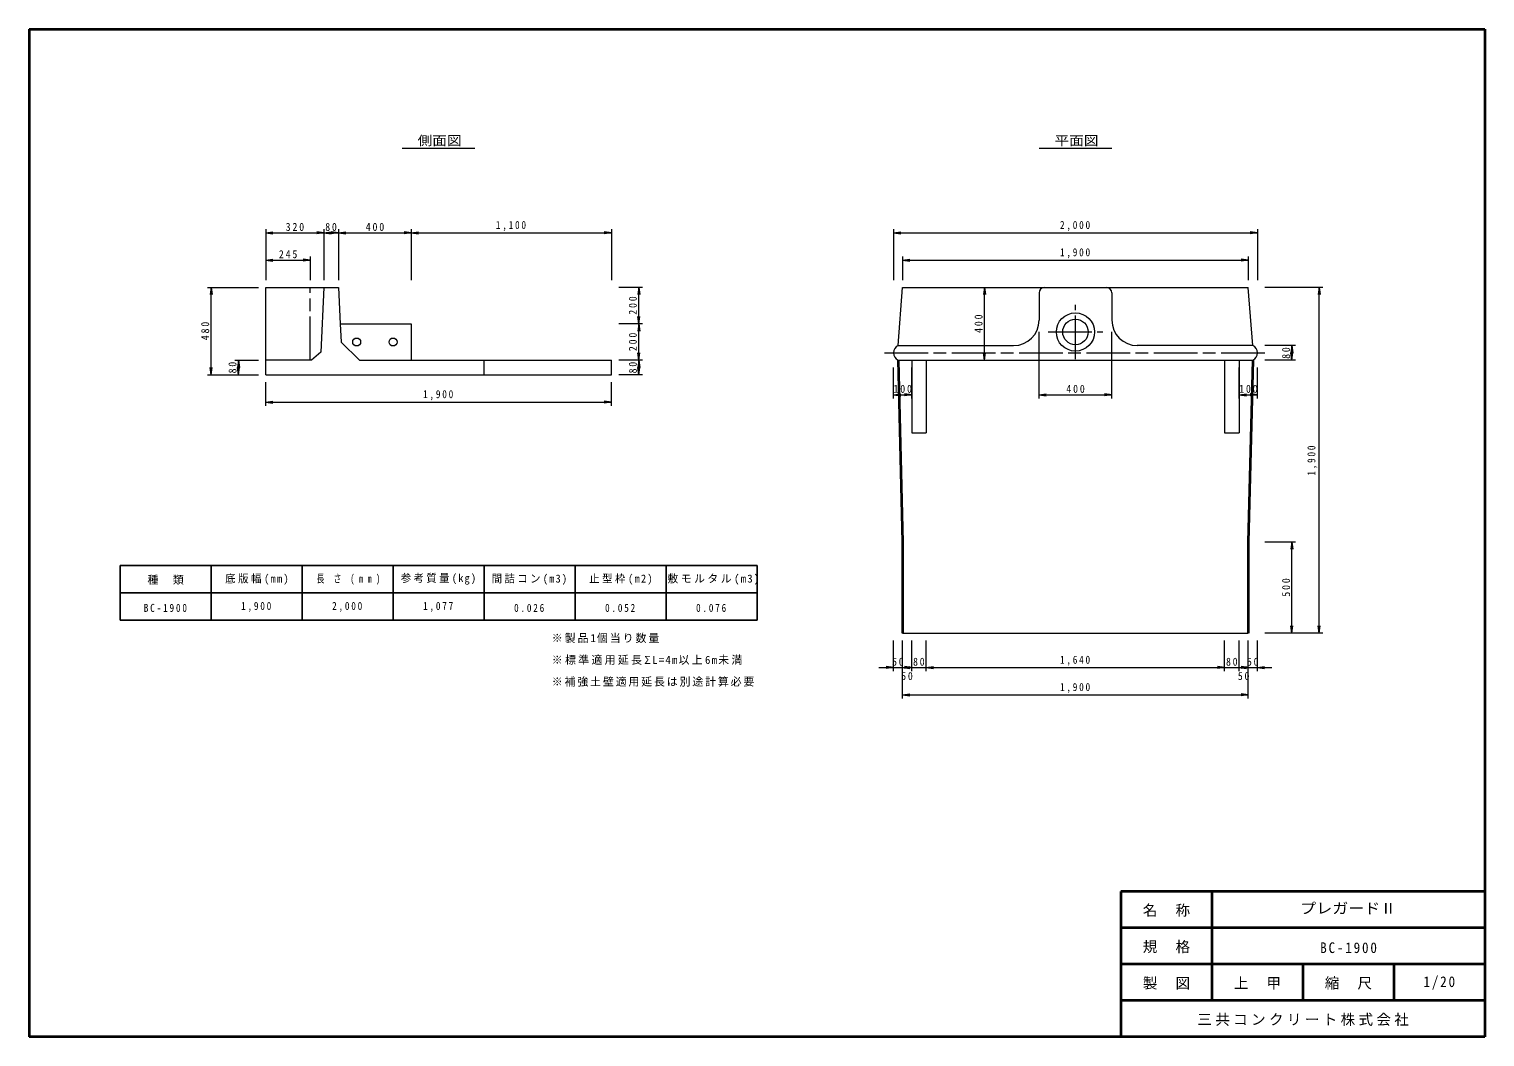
# Model space of a CAD drawing. Units: millimetres, scale not verified. Extents: x 200 to 8200, y 200 to 5740.
import ezdxf
from ezdxf.enums import TextEntityAlignment as Align

# ---------------------------------------------------------------- set-up
doc = ezdxf.new("R2010")
doc.units = ezdxf.units.MM
doc.header["$LTSCALE"] = 20
doc.linetypes.add('CHAIN', pattern=[18.5, 12, -1.5, 3.5, -1.5])
for name, color, linetype, lineweight in [('0-0ﾚｲﾔ', 2, 'Continuous', 18), ('0-1ﾚｲﾔ', 4, 'Continuous', 9), ('0-2ﾚｲﾔ', 7, 'CHAIN', 18), ('0-3ﾚｲﾔ', 3, 'Continuous', 25), ('_0-e_', 2, 'Continuous', 35)]:
    doc.layers.add(name, color=color, linetype=linetype, lineweight=lineweight)
doc.layers.add('0-4ﾚｲﾔ', color=7, linetype='Continuous')
doc.layers.add('_0-f_', color=3, linetype='Continuous')
doc.styles.add('ＭＳ ゴシック', font='')
doc.styles.get('ＭＳ ゴシック').set_extended_font_data('MS Gothic')

msp = doc.modelspace()

# ---------------------------------------------------------------- linework, layer by layer
at = {"layer": '0-0ﾚｲﾔ'}
for p, q in [((1500, 4319.96), (1900, 4319.96)), ((1500, 3839.96), (1500, 4319.96)), ((1820, 4319.96), (1802.25, 3964.97)), ((1900, 4319.96), (1910, 4119.96)), ((4975.04, 4000), (5000.04, 4319.96)), ((5000.04, 4319.96), (6899.87, 4319.96)), ((5749.98, 4289.96), (5749.98, 4139.97)), ((6149.94, 4289.96), (6149.94, 4139.97)), ((6924.88, 4000), (6899.87, 4319.96)), ((1910, 4119.96), (1915, 4019.96)), ((1910, 4119.96), (2300, 4119.96)), ((2300, 4119.96), (2300, 3919.96)), ((1915, 4019.96), (2015, 3919.96)), ((4975.04, 4000), (5609.99, 4000)), ((6924.88, 4000), (6289.93, 4000)), ((1802.25, 3964.97), (1752.5, 3919.96)), ((1752.5, 3919.96), (1500, 3919.96)), ((2015, 3919.96), (3400, 3919.96)), ((2700, 3839.96), (2700, 3919.96)), ((3400, 3839.96), (3400, 3919.96)), ((4975.04, 3919.99), (6924.88, 3919.99)), ((5050.04, 3919.99), (5050.04, 3520.03)), ((5130.04, 3919.99), (5130.04, 3520.03)), ((6769.88, 3919.99), (6769.88, 3520.03)), ((6849.88, 3919.99), (6849.88, 3520.03)), ((1500, 3839.96), (3400, 3839.96)), ((5050.04, 3520.03), (5130.04, 3520.03)), ((6769.88, 3520.03), (6849.88, 3520.03)), ((5000.04, 2419.96), (6900.04, 2419.96))]:
    msp.add_line(p, q, dxfattribs=at)
at = {"layer": '0-0ﾚｲﾔ', "lineweight": 35}
for p, q in [((4975.04, 3919.99), (4999.96, 2919.96)), ((6924.88, 3919.99), (6899.96, 2919.96)), ((4999.96, 2919.96), (5000.04, 2419.96)), ((6899.96, 2919.96), (6900.04, 2419.96))]:
    msp.add_line(p, q, dxfattribs=at)
at = {"layer": '0-0ﾚｲﾔ', "color": 7}
msp.add_line((5270.02, 3919.99), (5572.31, 3919.99), dxfattribs=at)
at = {"layer": '0-0ﾚｲﾔ'}
for centre, radius in [((5949.96, 4074.98), 104.99), ((5949.96, 4074.98), 69.99), ((2000, 4019.96), 21.93), ((2200, 4019.96), 21.93)]:
    msp.add_circle(centre, radius, dxfattribs=at)
for centre, radius, start, end in [((5779.98, 4289.96), 30, 90, 180), ((6119.94, 4289.96), 30, 0, 90), ((5609.99, 4139.97), 139.99, 270, 0), ((6289.93, 4139.97), 139.99, 180, 270), ((4994.55, 3960), 44.5, 115.99907, 244.00093), ((6905.37, 3960), 44.5, 295.99907, 64.00093)]:
    msp.add_arc(centre, radius, start, end, dxfattribs=at)
at = {"layer": '0-1ﾚｲﾔ', "color": 7, "lineweight": 18}
for p, q in [((2250, 5086.36), (2650, 5086.36)), ((5750, 5086.36), (6150, 5086.36))]:
    msp.add_line(p, q, dxfattribs=at)
at = {"layer": '0-1ﾚｲﾔ'}
for p, q in [((1500, 4639.96), (1500, 4359.96)), ((1500, 4619.96), (1539.61, 4625.53)), ((1500, 4619.96), (1820, 4619.96)), ((1500, 4619.96), (1539.61, 4614.39)), ((1820, 4619.96), (1780.39, 4625.53)), ((1820, 4619.96), (1780.39, 4614.39)), ((1820, 4639.96), (1820, 4359.96)), ((1820, 4619.96), (1859.61, 4625.53)), ((1820, 4619.96), (1900, 4619.96)), ((1820, 4619.96), (1859.61, 4614.39)), ((1900, 4619.96), (1860.39, 4625.53)), ((1900, 4619.96), (1860.39, 4614.39)), ((1900, 4639.96), (1900, 4359.96)), ((1900, 4619.96), (1939.61, 4625.53)), ((1900, 4619.96), (2300, 4619.96)), ((1900, 4619.96), (1939.61, 4614.39)), ((2300, 4619.96), (2260.39, 4625.53)), ((2300, 4619.96), (2260.39, 4614.39)), ((2300, 4639.96), (2300, 4359.96)), ((2300, 4619.96), (2339.61, 4625.53)), ((2300, 4619.96), (3400, 4619.96)), ((2300, 4619.96), (2339.61, 4614.39)), ((3400, 4619.96), (3360.39, 4625.53)), ((3400, 4619.96), (3360.39, 4614.39)), ((3400, 4639.96), (3400, 4359.96)), ((4950.05, 4639.96), (4950.05, 4359.96)), ((4950.05, 4619.96), (4989.66, 4625.53)), ((4950.05, 4619.96), (6949.87, 4619.96)), ((4950.05, 4619.96), (4989.66, 4614.39)), ((6949.87, 4619.96), (6910.26, 4625.53)), ((6949.87, 4619.96), (6910.26, 4614.39)), ((6949.87, 4639.96), (6949.87, 4359.96)), ((1500, 4489.96), (1500, 4359.96)), ((1745, 4489.96), (1745, 4359.96)), ((5000.04, 4489.96), (5000.04, 4359.96)), ((6899.87, 4489.96), (6899.87, 4359.96)), ((1500, 4469.96), (1539.61, 4475.53)), ((1500, 4469.96), (1745, 4469.96)), ((1500, 4469.96), (1539.61, 4464.39)), ((1745, 4469.96), (1705.39, 4475.53)), ((1745, 4469.96), (1705.39, 4464.39)), ((5000.04, 4469.96), (5039.65, 4475.53)), ((5000.04, 4469.96), (6899.87, 4469.96)), ((5000.04, 4469.96), (5039.65, 4464.39)), ((6899.87, 4469.96), (6860.26, 4475.53)), ((6899.87, 4469.96), (6860.26, 4464.39)), ((1180, 4319.96), (1460, 4319.96)), ((1200, 4319.96), (1194.43, 4280.35)), ((1200, 3839.96), (1200, 4319.96)), ((1200, 4319.96), (1205.57, 4280.35)), ((3570, 4319.96), (3440, 4319.96)), ((3550, 4319.96), (3544.43, 4280.35)), ((3550, 4119.96), (3550, 4319.96)), ((3550, 4319.96), (3555.57, 4280.35)), ((5450, 4319.96), (5444.43, 4280.35)), ((5450, 3919.99), (5450, 4319.96)), ((5450, 4319.96), (5455.57, 4280.35)), ((7309.87, 4319.96), (6989.87, 4319.96)), ((7289.87, 4319.96), (7284.3, 4280.35)), ((7289.87, 2419.96), (7289.87, 4319.96)), ((7289.87, 4319.96), (7295.44, 4280.35)), ((3570, 4119.96), (3440, 4119.96)), ((3550, 4119.96), (3544.43, 4159.57)), ((3550, 4119.96), (3544.43, 4080.35)), ((3550, 4119.96), (3555.57, 4159.57)), ((3550, 3919.96), (3550, 4119.96)), ((3550, 4119.96), (3555.57, 4080.35)), ((5749.98, 3709.99), (5749.98, 4074.98)), ((6149.94, 3709.99), (6149.94, 4074.98)), ((7159.87, 4000), (6989.87, 4000)), ((7139.87, 4000), (7134.3, 3960.39)), ((7139.87, 3920), (7139.87, 4000)), ((7139.87, 4000), (7145.44, 3960.39)), ((3550, 3919.96), (3544.43, 3959.57)), ((3550, 3919.96), (3555.57, 3959.57)), ((5450, 3919.99), (5444.43, 3959.61)), ((5450, 3919.99), (5455.57, 3959.61)), ((7159.87, 3920), (6989.87, 3920)), ((7139.87, 3920), (7134.3, 3959.61)), ((7139.87, 3920), (7145.44, 3959.61)), ((1200, 3839.96), (1194.43, 3879.57)), ((1200, 3839.96), (1205.57, 3879.57)), ((1330, 3919.96), (1460, 3919.96)), ((1350, 3919.96), (1344.43, 3880.35)), ((1350, 3839.96), (1344.43, 3879.57)), ((1350, 3839.96), (1350, 3919.96)), ((1350, 3919.96), (1355.57, 3880.35)), ((1350, 3839.96), (1355.57, 3879.57)), ((3570, 3919.96), (3440, 3919.96)), ((3550, 3919.96), (3544.43, 3880.35)), ((3550, 3839.96), (3544.43, 3879.57)), ((3550, 3839.96), (3550, 3919.96)), ((3550, 3919.96), (3555.57, 3880.35)), ((3550, 3839.96), (3555.57, 3879.57)), ((4950.05, 3709.99), (4950.05, 3879.99)), ((5050.04, 3709.99), (5050.04, 3879.99)), ((6849.88, 3709.99), (6849.88, 3879.99)), ((6949.87, 3709.99), (6949.87, 3879.99)), ((1180, 3839.96), (1460, 3839.96)), ((1330, 3839.96), (1460, 3839.96)), ((1500, 3669.96), (1500, 3799.96)), ((3400, 3669.96), (3400, 3799.96)), ((3570, 3839.96), (3440, 3839.96)), ((1500, 3689.96), (1539.61, 3695.52)), ((1500, 3689.96), (3400, 3689.96)), ((1500, 3689.96), (1539.61, 3684.39)), ((3400, 3689.96), (3360.39, 3695.52)), ((3400, 3689.96), (3360.39, 3684.39)), ((4950.05, 3729.99), (4989.66, 3735.56)), ((4950.05, 3729.99), (5050.04, 3729.99)), ((4950.05, 3729.99), (4989.66, 3724.43)), ((5050.04, 3729.99), (5010.43, 3735.56)), ((5050.04, 3729.99), (5010.43, 3724.43)), ((5749.98, 3729.99), (5789.59, 3735.56)), ((5749.98, 3729.99), (6149.94, 3729.99)), ((5749.98, 3729.99), (5789.59, 3724.43)), ((6149.94, 3729.99), (6110.33, 3735.56)), ((6149.94, 3729.99), (6110.33, 3724.43)), ((6849.88, 3729.99), (6889.49, 3735.56)), ((6849.88, 3729.99), (6949.87, 3729.99)), ((6849.88, 3729.99), (6889.49, 3724.43)), ((6949.87, 3729.99), (6910.26, 3735.56)), ((6949.87, 3729.99), (6910.26, 3724.43)), ((7159.87, 2919.96), (6989.87, 2919.96)), ((7139.87, 2919.96), (7134.3, 2880.35)), ((7139.87, 2419.96), (7139.87, 2919.96)), ((7139.87, 2919.96), (7145.44, 2880.35)), ((7159.87, 2419.96), (6989.87, 2419.96)), ((7309.87, 2419.96), (6989.87, 2419.96)), ((7139.87, 2419.96), (7134.3, 2459.57)), ((7139.87, 2419.96), (7145.44, 2459.57)), ((7289.87, 2419.96), (7284.3, 2459.57)), ((7289.87, 2419.96), (7295.44, 2459.57)), ((4950.05, 2209.96), (4950.05, 2379.96)), ((5000.04, 2209.96), (5000.04, 2379.96)), ((5000.04, 2059.96), (5000.04, 2379.96)), ((5050.04, 2209.96), (5050.04, 2379.96)), ((5130.04, 2209.96), (5130.04, 2379.96)), ((6769.88, 2209.96), (6769.88, 2379.96)), ((6849.88, 2209.96), (6849.88, 2379.96)), ((6900.04, 2209.96), (6900.04, 2379.96)), ((6900.04, 2059.96), (6900.04, 2379.96)), ((6949.87, 2209.96), (6949.87, 2379.96)), ((4870.05, 2229.96), (5000.04, 2229.96)), ((4950.05, 2229.96), (4910.43, 2235.52)), ((4950.05, 2229.96), (4910.43, 2224.39)), ((5000.04, 2229.96), (5039.65, 2235.52)), ((5000.04, 2229.96), (5050.04, 2229.96)), ((5000.04, 2229.96), (5039.65, 2224.39)), ((5050.04, 2229.96), (5010.43, 2235.52)), ((5050.04, 2229.96), (5010.43, 2224.39)), ((5050.04, 2229.96), (5130.04, 2229.96)), ((5130.04, 2229.96), (5169.65, 2235.52)), ((5130.04, 2229.96), (6769.88, 2229.96)), ((5130.04, 2229.96), (5169.65, 2224.39)), ((6769.88, 2229.96), (6730.27, 2235.52)), ((6769.88, 2229.96), (6730.27, 2224.39)), ((6769.88, 2229.96), (6849.88, 2229.96)), ((6849.88, 2229.96), (6889.49, 2235.52)), ((6849.88, 2229.96), (6900.04, 2229.96)), ((6849.88, 2229.96), (6889.49, 2224.39)), ((6900.04, 2229.96), (6860.43, 2235.52)), ((6900.04, 2229.96), (6860.43, 2224.39)), ((6900.04, 2229.96), (7029.87, 2229.96)), ((6949.87, 2229.96), (6989.48, 2235.52)), ((6949.87, 2229.96), (6989.48, 2224.39)), ((5000.04, 2079.96), (5039.65, 2085.52)), ((6900.04, 2079.96), (6860.43, 2085.52)), ((5000.04, 2079.96), (6900.04, 2079.96)), ((5000.04, 2079.96), (5039.65, 2074.39)), ((6900.04, 2079.96), (6860.43, 2074.39))]:
    msp.add_line(p, q, dxfattribs=at)
at = {"layer": '0-2ﾚｲﾔ'}
for p, q in [((1745, 3919.96), (1745, 4319.96)), ((5950, 3924.98), (5950, 4224.98)), ((5799.96, 4074.98), (6099.96, 4074.98)), ((4900.05, 3960), (6999.87, 3960))]:
    msp.add_line(p, q, dxfattribs=at)
at = {"layer": '0-3ﾚｲﾔ'}
for p, q in [((700, 2790.71), (4200, 2790.71)), ((700, 2790.71), (700, 2490.71)), ((1200, 2790.71), (1200, 2490.71)), ((1700, 2790.71), (1700, 2490.71)), ((2200, 2790.71), (2200, 2490.71)), ((2700, 2790.71), (2700, 2490.71)), ((3200, 2790.71), (3200, 2490.71)), ((3700, 2790.71), (3700, 2490.71)), ((4200, 2790.71), (4200, 2490.71)), ((700, 2640.71), (4200, 2640.71)), ((700, 2490.71), (4200, 2490.71))]:
    msp.add_line(p, q, dxfattribs=at)
at = {"layer": '_0-e_'}
for p, q in [((200, 5740), (8200, 5740)), ((200, 5740), (200, 200)), ((8200, 5740), (8200, 200)), ((8200, 1000), (6200, 1000)), ((6200, 1000), (6200, 200)), ((6700, 1000), (6700, 400)), ((8200, 800), (6200, 800)), ((8200, 600), (6200, 600)), ((7200, 600), (7200, 400)), ((7700, 600), (7700, 400)), ((8200, 400), (6200, 400)), ((8200, 200), (200, 200))]:
    msp.add_line(p, q, dxfattribs=at)

# ---------------------------------------------------------------- texts
at = {"layer": '0-1ﾚｲﾔ', "color": 7, "style": 'ＭＳ ゴシック', "width": 1.15}
for s, p in [('側面図', (2335, 5086.36)), ('平面図', (5835, 5086.36))]:
    msp.add_text(s, height=51.32, dxfattribs=at).set_placement(p, align=Align.BOTTOM_LEFT)
at = {"layer": '0-1ﾚｲﾔ', "color": 7, "char_height": 43.99, "attachment_point": 7, "style": 'ＭＳ ゴシック'}
for s, insert in [('\\T1.38;\\W0.9;320', (1610, 4629.96)), ('\\T1.36;\\W0.9;80', (1827.5, 4629.96)), ('\\T1.38;\\W0.9;400', (2050, 4629.96)), ('\\T1.38;\\W0.85;1,100', (2765, 4629.96)), ('\\T1.38;\\W0.85;2,000', (5864.96, 4629.96)), ('\\T1.38;\\W0.9;245', (1572.5, 4479.96)), ('\\T1.38;\\W0.85;1,900', (5864.96, 4479.96)), ('\\T1.38;\\W0.9;100', (4950.04, 3739.99)), ('\\T1.38;\\W0.9;400', (5899.96, 3739.99)), ('\\T1.38;\\W0.9;100', (6849.87, 3739.99)), ('\\T1.38;\\W0.85;1,900', (2365, 3699.96)), ('\\T1.36;\\W0.9;50', (4942.54, 2239.96)), ('\\T1.36;\\W0.9;80', (5057.54, 2239.96)), ('\\T1.38;\\W0.85;1,640', (5864.96, 2239.96)), ('\\T1.36;\\W0.9;80', (6777.38, 2239.96)), ('\\T1.36;\\W0.9;50', (6892.46, 2239.96)), ('\\T1.36;\\W0.9;50', (4992.54, 2161.07)), ('\\T1.36;\\W0.9;50', (6842.46, 2161.07)), ('\\T1.38;\\W0.85;1,900', (5865.04, 2089.96))]:
    msp.add_mtext(s, dxfattribs=dict(at, insert=insert))
at = {"layer": '0-1ﾚｲﾔ', "color": 7, "char_height": 43.99, "attachment_point": 7, "rotation": 90, "style": 'ＭＳ ゴシック'}
for s, insert in [('\\T1.38;\\W0.9;200', (3540, 4169.96)), ('\\T1.38;\\W0.9;400', (5440, 4069.98)), ('\\T1.38;\\W0.9;480', (1190, 4029.96)), ('\\T1.38;\\W0.9;200', (3540, 3969.96)), ('\\T1.36;\\W0.9;80', (7129.87, 3927.5)), ('\\T1.36;\\W0.9;80', (1340, 3847.46)), ('\\T1.36;\\W0.9;80', (3540, 3847.46)), ('\\T1.38;\\W0.85;1,900', (7279.87, 3284.96)), ('\\T1.38;\\W0.9;500', (7129.87, 2619.96))]:
    msp.add_mtext(s, dxfattribs=dict(at, insert=insert))
at = {"layer": '0-4ﾚｲﾔ', "char_height": 43.99, "attachment_point": 7, "style": 'ＭＳ ゴシック'}
for s, insert in [('\\T2.33;種類', (850, 2685.71)), ('\\T1.25;\\W0.95;底版幅(mm)', (1277.5, 2685.71)), ('\\T2.15;\\W0.7;長さ(mm)', (1780, 2685.71)), ('\\T1.23;\\W0.95;参考質量(kg)', (2242.5, 2685.71)), ('\\T1.23;\\W0.95;間詰コン(m3)', (2742.5, 2685.71)), ('\\T1.25;\\W0.95;止型枠(m2)', (3277.5, 2685.71)), ('\\T1.22;敷モルタル(m3)', (3707.5, 2685.71)), ('\\T1.39;\\W0.85;BC-1900', (830, 2535.71)), ('\\T1.38;\\W0.85;1,900', (1365, 2535.71)), ('\\T1.38;\\W0.85;2,000', (1865, 2535.71)), ('\\T1.38;\\W0.85;1,077', (2365, 2535.71)), ('\\T1.38;\\W0.85;0.026', (2865, 2535.71)), ('\\T1.38;\\W0.85;0.052', (3365, 2535.71)), ('\\T1.38;\\W0.85;0.076', (3865, 2535.71)), ('\\T1.18;※製品1個当り数量', (3072.34, 2365.25)), ('\\T1.21;※標準適用延長ΣL=4m以上6m未満', (3072.34, 2245.25)), ('\\T1.17;※補強土壁適用延長は別途計算必要', (3072.34, 2125.25))]:
    msp.add_mtext(s, dxfattribs=dict(at, insert=insert))
at = {"layer": '_0-f_', "style": 'ＭＳ ゴシック', "width": 1.1}
msp.add_text('プレガードⅡ', height=58.65, dxfattribs=at).set_placement((7185, 860), align=Align.BOTTOM_LEFT)
at = {"layer": '_0-f_', "char_height": 58.65, "attachment_point": 7, "style": 'ＭＳ ゴシック'}
for s, insert in [('\\T2.25;名称', (6320, 860)), ('\\T2.25;規格', (6320, 660)), ('\\T1.28;\\W0.9;BC-1900', (7295, 660)), ('\\T2.25;製図', (6320, 460)), ('\\T2.25;上甲', (6820, 460)), ('\\T2.25;縮尺', (7320, 460)), ('\\T1.28;\\W0.9;1/20', (7862.5, 460)), ('\\T1.23;三共コンクリート株式会社', (6620, 260))]:
    msp.add_mtext(s, dxfattribs=dict(at, insert=insert))

doc.saveas('drawing.dxf')
